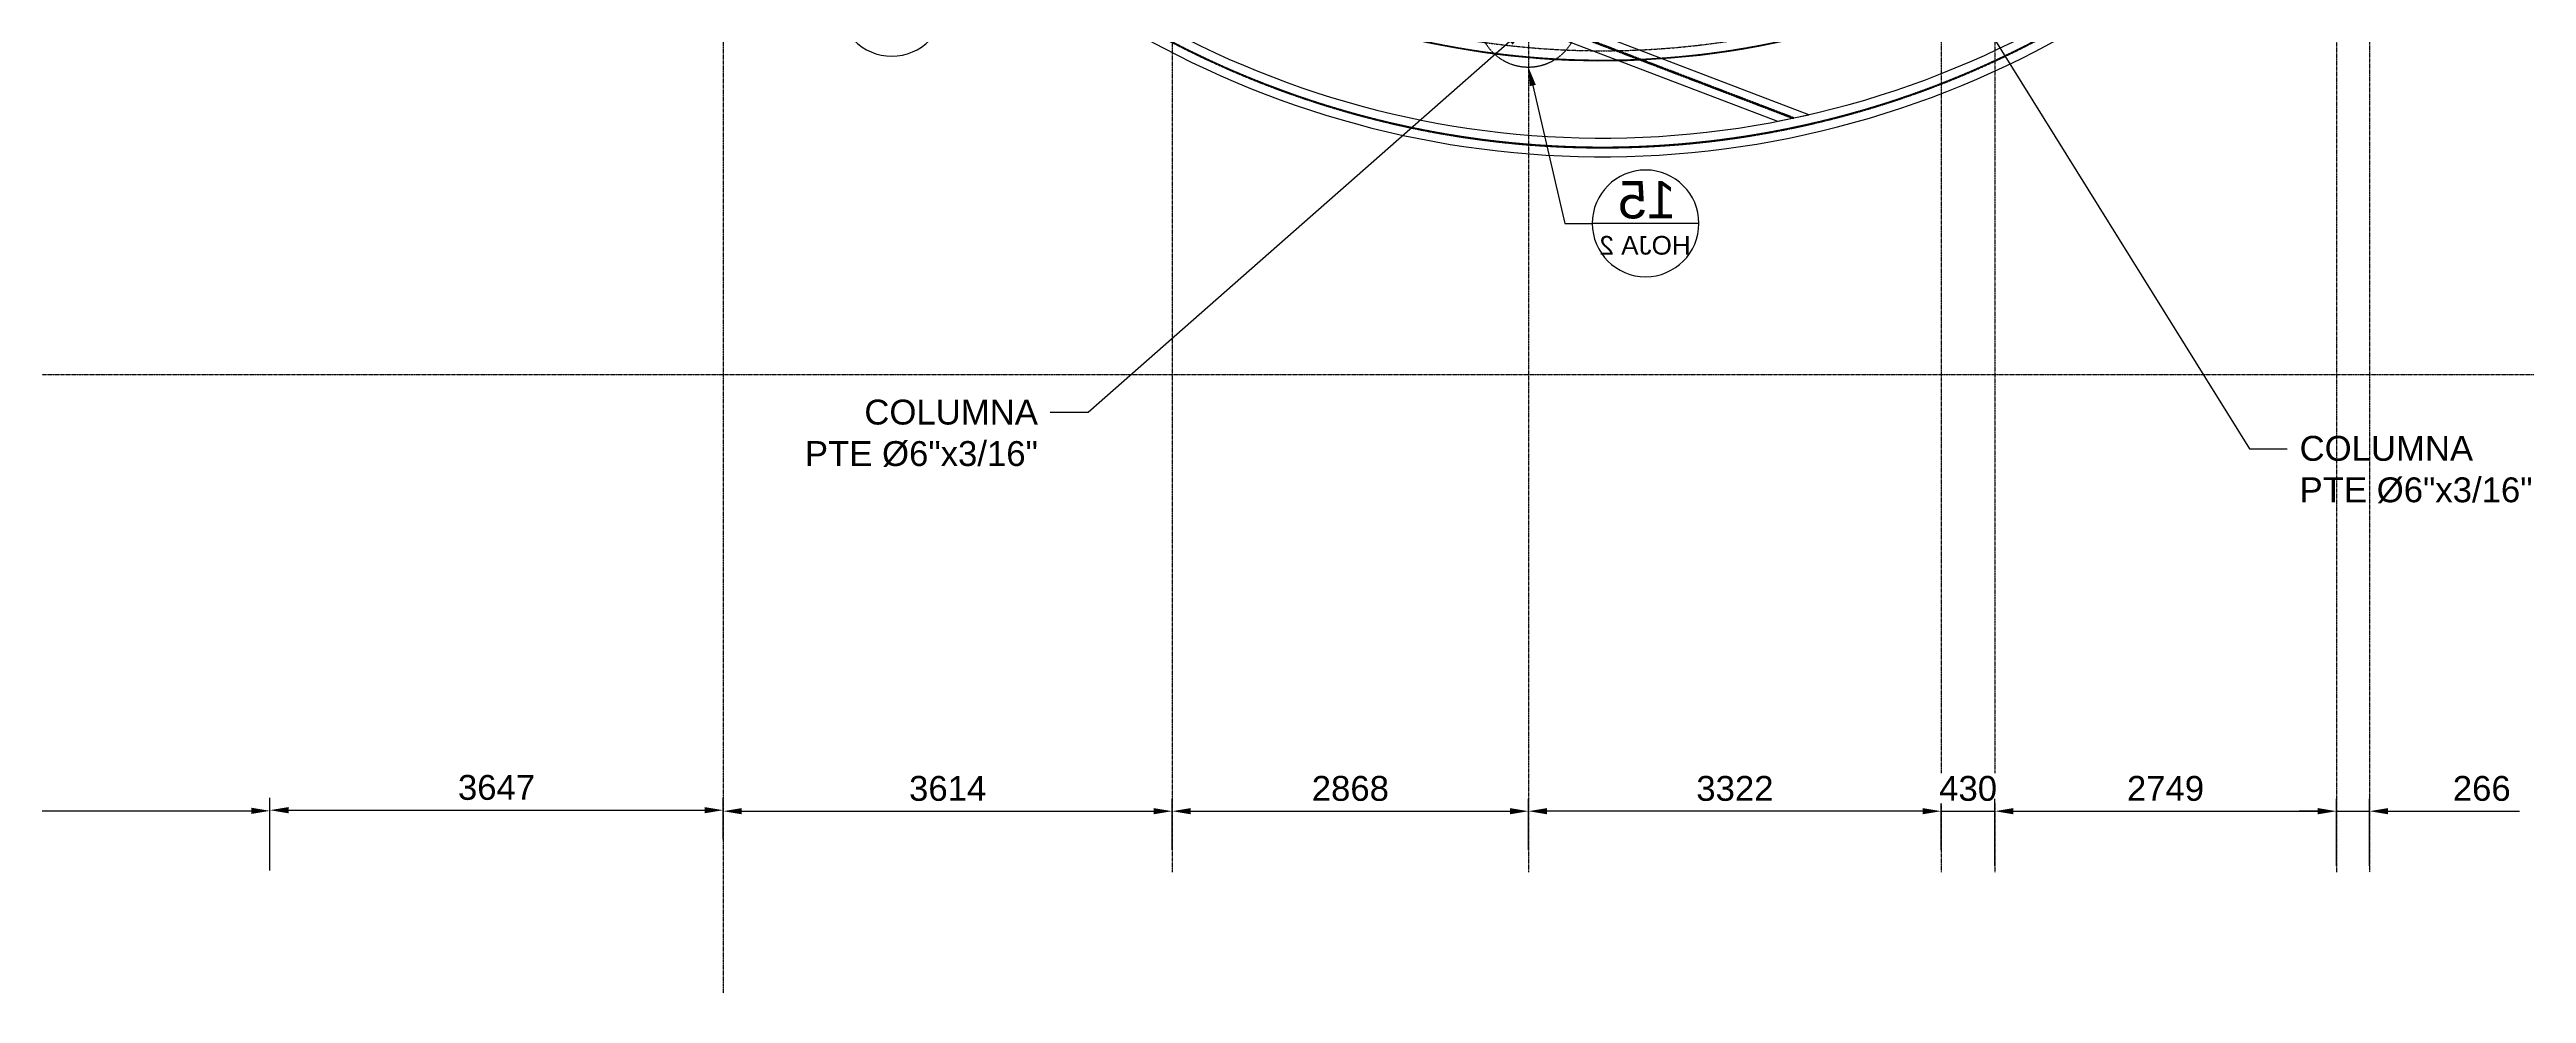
# Model space of a CAD drawing. Header units: millimetres. Extents: x -241278 to 318497, y -110515 to 29234.
# Drawn here: x 36218 to 56154, y -16648 to -9059 of the extents above; entities that cross this region are included whole.
import ezdxf
from ezdxf import colors
from ezdxf.entities.mleader import LeaderData, LeaderLine
from ezdxf.enums import TextEntityAlignment as Align
from ezdxf.math import Vec2, Vec3

# ---------------------------------------------------------------- set-up
doc = ezdxf.new("R2010")
doc.units = ezdxf.units.MM
doc.header["$LTSCALE"] = 0.1
doc.set_wipeout_variables(frame=1)
doc.linetypes.add('CENTERX2', pattern=[101.6, 63.5, -12.7, 12.7, -12.7])
doc.linetypes.add('HIDDENX2', pattern=[19.05, 12.7, -6.35])
for name, color, linetype in [('EE-5', 7, 'Continuous'), ('EE-TEXTO 1', 4, 'Continuous'), ('EE-TEXTO 2', 2, 'Continuous'), ('EE-V ARMADA TIPO 4', 223, 'Continuous'), ('SIM-COTAS', 1, 'Continuous'), ('SIM-EJES', 8, 'CENTERX2'), ('SIM-OCULTOS', 8, 'HIDDENX2'), ('SIM-TUBO 365x160x3-16', 83, 'Continuous'), ('SIM-W16x31', 164, 'Continuous')]:
    doc.layers.add(name, color=color, linetype=linetype)
doc.styles.add('ARIAL EE', font='arial.ttf')
doc.styles.get("Standard").update_dxf_attribs({"font": 'arial.ttf'})
doc.dimstyles.new('EE 1_STANDAR', dxfattribs={"dimtxt": 2, "dimasz": 1.5, "dimexe": 1, "dimexo": 0.5, "dimgap": 0.8, "dimtad": 1, "dimdec": 0, "dimdsep": 46, "dimtxsty": 'Standard', "dimcen": 0.09, "dimclrd": 256, "dimclre": 256, "dimclrt": 2, "dimadec": 0, "dimazin": 0, "dimtfac": 1, "dimtdec": 0, "dimtix": 1, "dimtmove": 0, "dimatfit": 2, "dimfxl": 1, "dimtolj": 1, "dimlwd": -1, "dimlwe": -1, "dimarcsym": 1})

# ---------------------------------------------------------------- blocks, each defined once
blk = doc.blocks.new('*D477')
at = {"layer": 'SIM-COTAS', "transparency": 16777216}
for p, q in [((41640, -15408), (41640, -15083)), ((45254, -15494), (45254, -15083)), ((41790, -15183), (45104, -15183))]:
    blk.add_line(p, q, dxfattribs=at)
for points in [[(41790, -15158), (41790, -15208), (41640, -15183)], [(45104, -15158), (45104, -15208), (45254, -15183)]]:
    blk.add_solid(points, dxfattribs=at)
at = {"layer": 'SIM-COTAS', "color": 2, "transparency": 16777216, "insert": (43447, -15001), "char_height": 200, "attachment_point": 5, "bg_fill": 3, "box_fill_scale": 1.1, "bg_fill_color": 256, "bg_fill_true_color": 13158600, "bg_fill_transparency": 0}
blk.add_mtext('\\A1;3614', dxfattribs=at)
blk = doc.blocks.new('*D476')
at = {"layer": 'SIM-COTAS', "transparency": 16777216}
for p, q in [((45254, -15494), (45254, -15083)), ((48122, -15494), (48122, -15083)), ((45404, -15183), (47972, -15183))]:
    blk.add_line(p, q, dxfattribs=at)
for points in [[(45404, -15158), (45404, -15208), (45254, -15183)], [(47972, -15158), (47972, -15208), (48122, -15183)]]:
    blk.add_solid(points, dxfattribs=at)
at = {"layer": 'SIM-COTAS', "color": 2, "transparency": 16777216, "insert": (46688, -15001), "char_height": 200, "attachment_point": 5, "bg_fill": 3, "box_fill_scale": 1.1, "bg_fill_color": 256, "bg_fill_true_color": 13158600, "bg_fill_transparency": 0}
blk.add_mtext('\\A1;2868', dxfattribs=at)
blk = doc.blocks.new('*D463')
at = {"layer": 'SIM-COTAS', "transparency": 16777216}
for p, q in [((33187, -15517), (33187, -15080)), ((37992, -15659), (37992, -15080)), ((33337, -15180), (37842, -15180))]:
    blk.add_line(p, q, dxfattribs=at)
for points in [[(33337, -15155), (33337, -15205), (33187, -15180)], [(37842, -15155), (37842, -15205), (37992, -15180)]]:
    blk.add_solid(points, dxfattribs=at)
at = {"layer": 'SIM-COTAS', "color": 2, "transparency": 16777216, "insert": (35590, -14998), "char_height": 200, "attachment_point": 5, "bg_fill": 3, "box_fill_scale": 1.1, "bg_fill_color": 256, "bg_fill_true_color": 13158600, "bg_fill_transparency": 0}
blk.add_mtext('\\A1;4806', dxfattribs=at)
blk = doc.blocks.new('*D462')
at = {"layer": 'SIM-COTAS', "transparency": 16777216}
for p, q in [((37992, -15486), (37992, -15075)), ((41640, -15351), (41640, -15075)), ((38142, -15175), (41490, -15175))]:
    blk.add_line(p, q, dxfattribs=at)
for points in [[(38142, -15150), (38142, -15200), (37992, -15175)], [(41490, -15150), (41490, -15200), (41640, -15175)]]:
    blk.add_solid(points, dxfattribs=at)
at = {"layer": 'SIM-COTAS', "color": 2, "transparency": 16777216, "insert": (39816, -14993), "char_height": 200, "attachment_point": 5, "bg_fill": 3, "box_fill_scale": 1.1, "bg_fill_color": 256, "bg_fill_true_color": 13158600, "bg_fill_transparency": 0}
blk.add_mtext('\\A1;3647', dxfattribs=at)
blk = doc.blocks.new('*D461')
at = {"layer": 'SIM-COTAS', "transparency": 16777216}
for p, q in [((48122, -15494), (48122, -15083)), ((51444, -15494), (51444, -15083)), ((51294, -15183), (48272, -15183))]:
    blk.add_line(p, q, dxfattribs=at)
for points in [[(48272, -15158), (48272, -15208), (48122, -15183)], [(51294, -15158), (51294, -15208), (51444, -15183)]]:
    blk.add_solid(points, dxfattribs=at)
at = {"layer": 'SIM-COTAS', "color": 2, "transparency": 16777216, "insert": (49783, -15001), "char_height": 200, "attachment_point": 5, "bg_fill": 3, "box_fill_scale": 1.1, "bg_fill_color": 256, "bg_fill_true_color": 13158600, "bg_fill_transparency": 0}
blk.add_mtext('\\A1;3322', dxfattribs=at)
blk = doc.blocks.new('*D453')
at = {"layer": 'SIM-COTAS', "transparency": 16777216}
for p, q in [((51444, -15494), (51444, -15083)), ((51875, -15623), (51875, -15083)), ((51294, -15183), (51144, -15183)), ((51444, -15183), (51875, -15183)), ((52025, -15183), (52175, -15183))]:
    blk.add_line(p, q, dxfattribs=at)
for points in [[(51294, -15158), (51294, -15208), (51444, -15183)], [(52025, -15158), (52025, -15208), (51875, -15183)]]:
    blk.add_solid(points, dxfattribs=at)
at = {"layer": 'SIM-COTAS', "color": 2, "transparency": 16777216, "insert": (51660, -15001), "char_height": 200, "attachment_point": 5, "bg_fill": 3, "box_fill_scale": 1.1, "bg_fill_color": 256, "bg_fill_true_color": 13158600, "bg_fill_transparency": 0}
blk.add_mtext('\\A1;430', dxfattribs=at)
blk = doc.blocks.new('*D452')
at = {"layer": 'SIM-COTAS', "transparency": 16777216}
for p, q in [((51875, -15623), (51875, -15083)), ((54624, -15623), (54624, -15083)), ((52025, -15183), (54474, -15183))]:
    blk.add_line(p, q, dxfattribs=at)
for points in [[(52025, -15158), (52025, -15208), (51875, -15183)], [(54474, -15158), (54474, -15208), (54624, -15183)]]:
    blk.add_solid(points, dxfattribs=at)
at = {"layer": 'SIM-COTAS', "color": 2, "transparency": 16777216, "insert": (53249, -15001), "char_height": 200, "attachment_point": 5, "bg_fill": 3, "box_fill_scale": 1.1, "bg_fill_color": 256, "bg_fill_true_color": 13158600, "bg_fill_transparency": 0}
blk.add_mtext('\\A1;2749', dxfattribs=at)
blk = doc.blocks.new('*D451')
at = {"layer": 'SIM-COTAS', "transparency": 16777216}
for p, q in [((54624, -15623), (54624, -15083)), ((54890, -15623), (54890, -15083)), ((54474, -15183), (54324, -15183)), ((54624, -15183), (54890, -15183)), ((55040, -15183), (56097, -15183))]:
    blk.add_line(p, q, dxfattribs=at)
for points in [[(54474, -15158), (54474, -15208), (54624, -15183)], [(55040, -15158), (55040, -15208), (54890, -15183)]]:
    blk.add_solid(points, dxfattribs=at)
at = {"layer": 'SIM-COTAS', "color": 2, "transparency": 16777216, "insert": (55794, -15001), "char_height": 200, "attachment_point": 5, "bg_fill": 3, "box_fill_scale": 1.1, "bg_fill_color": 256, "bg_fill_true_color": 13158600, "bg_fill_transparency": 0}
blk.add_mtext('\\A1;266', dxfattribs=at)
blk = doc.blocks.new('ITEM DETALLE')
at = {"color": 7, "transparency": 16777216}
blk.add_wipeout([(0, 4.29), (-0.84, 4.2), (-1.64, 3.96), (-2.38, 3.56), (-3.03, 3.03), (-3.56, 2.38), (-3.96, 1.64), (-4.2, 0.84), (-4.29, 0), (-4.2, -0.84), (-3.96, -1.64), (-3.56, -2.38), (-3.03, -3.03), (-2.38, -3.56), (-1.64, -3.96), (-0.84, -4.2), (0, -4.29), (0.84, -4.2), (1.64, -3.96), (2.38, -3.56), (3.03, -3.03), (3.56, -2.38), (3.96, -1.64), (4.2, -0.84), (4.29, 0), (4.2, 0.84), (3.96, 1.64), (3.56, 2.38), (3.03, 3.03), (2.38, 3.56), (1.64, 3.96), (0.84, 4.2)], dxfattribs=at)
at = {"layer": 'EE-5', "color": 7, "transparency": 16777216}
blk.add_line((-4.29, 0), (4.29, 0), dxfattribs=at)
blk.add_circle((0, 0), 4.29, dxfattribs=at)
at = {"layer": 'EE-TEXTO 1', "color": 4, "transparency": 16777216, "style": 'ARIAL EE'}
blk.add_attdef('X', text='', height=3, dxfattribs=at).set_placement((-0.11, 1.9), align=Align.MIDDLE_CENTER)
at = {"layer": 'EE-TEXTO 2', "color": 2, "transparency": 16777216, "style": 'ARIAL EE'}
blk.add_attdef('###', text='', height=1.5, dxfattribs=at).set_placement((0.04, -1.76), align=Align.MIDDLE_CENTER)
blk = doc.blocks.new('*D598')
at = {"layer": 'SIM-COTAS', "color": 2, "transparency": 16777216, "insert": (19567, 3063), "char_height": 200, "attachment_point": 5, "rotation": 7.6305, "bg_fill": 3, "box_fill_scale": 1.1, "bg_fill_color": 256, "bg_fill_true_color": 13158600, "bg_fill_transparency": 0}
blk.add_mtext('\\A1;60196', dxfattribs=at)

msp = doc.modelspace()

# ---------------------------------------------------------------- linework, layer by layer
at = {"layer": 'EE-V ARMADA TIPO 4'}
for points in [[(16677.9, -5099.8, -0.2674505), (36374.5, -2076.9, -0.1340584), (42866.7, -7159.5, 1.0808368), (53752.2, 3326, -0.2293236), (49975.8, 15343, 0.0581444), (50138.5, 16729.2, 0.226453), (49114.2, 19120.5, 0.4703816), (27317.2, 14940.6, -0.0205989), (26931.7, 14134, -0.1867109), (21213.6, 8833.7, -0.1571955), (9942.6, 8753.9, 0.376399), (-1435.9, 4477.4, 0.0773272), (-2102.8, 2463.2, 0.2449496), (342.7, -4460.4, 0.0392674), (3011.5, -6451.9, 0.1926071), (12722.7, -7509.7, 0.0882016), (15236.2, -6264.1, 0.0216282), (16283.8, -5421.6, -0.0063112)], [(16584.4, -4982.5, -0.2674749), (36430.7, -1937.8, -0.1340318), (42984.8, -7066.9, 1.0810544), (53647.6, 3218.3, -0.2295631), (49828.4, 15371.3, 0.0585487), (49988.5, 16732.3, 0.2265164), (49016.9, 19006.3, 0.4701761), (27452.1, 14874.8, -0.0203758), (27065.4, 14066, -0.186758), (21264.8, 8692.6, -0.1573153), (9893.6, 8612.1, 0.3764892), (-1303, 4407.8, 0.0772108), (-1954.6, 2440.3, 0.2448075), (443.3, -4349.1, 0.0391738), (3086.8, -6322.1, 0.1924791), (12681.5, -7365.5, 0.0881773), (15147.2, -6143.4, 0.0216588), (16186.1, -5307.8, -0.0063301)]]:
    msp.add_lwpolyline(points, format="xyb", close=True, dxfattribs=at)
at = {"layer": 'SIM-EJES'}
for p, q in [((41639.6, 28268.8), (41639.6, -16648.3)), ((51874.7, 2191.1), (51874.7, -15673.1)), ((54890.2, -28.4, 0), (54890.2, -15673.1, 0)), ((54623.9, -5254), (54623.9, -15673.1)), ((45253.9, -6710.1), (45253.9, -15673.1)), ((-10163.9, -11672.6), (63306.1, -11672.6))]:
    msp.add_line(p, q, dxfattribs=at)
msp.add_lwpolyline([(16147.7, -4433.1, -0.267584), (36693, -1286.4, -0.133903), (43535.5, -6632.1, 1.0821476), (53160.5, 2716.8, -0.2306702), (49140.6, 15507.6, 0.0606999), (49288.5, 16749.8, 0.2269407), (48562.4, 18476, 0.4691664), (28081.6, 14569, -0.0193852), (27689.4, 13750.9, -0.1869656), (21503.9, 8036.7, -0.1578567), (9664.1, 7952.7, 0.376927), (-682.9, 4085.2, 0.0765952), (-1262.7, 2335.7, 0.2440715), (913, -3827.7, 0.0387147), (3438.3, -5713.8, 0.1918431), (12489.3, -6690.1, 0.0880519), (14731.9, -5577.6, 0.0218064), (15730.1, -4774.3, -0.0064171)], format="xyb", close=True, dxfattribs=at)
at = {"layer": 'SIM-OCULTOS'}
for points in [[(16633, -5043.5, -0.2674623), (36401.5, -2010.1, -0.1340456), (42923.4, -7115.1, 1.0809406), (53702, 3274.3, -0.2294386), (49905, 15356.6, 0.0583364), (50066.5, 16730.7, 0.2264825), (49067.5, 19065.7, 0.4702834), (27382, 14909, -0.0204913), (26995.9, 14101.4, -0.1867336), (21238.2, 8766, -0.1572532), (9919.1, 8685.8, 0.3764421), (-1372.1, 4444, 0.0772719), (-2031.7, 2452.2, 0.244882), (391, -4407, 0.0392227), (3047.7, -6389.6, 0.192546), (12703, -7440.5, 0.08819), (15193.5, -6206.2, 0.0216428), (16236.9, -5367, -0.0063203)], [(16629.3, -5038.8, -0.2674633), (36403.8, -2004.5, -0.1340446), (42928.2, -7111.4, 1.0809493), (53697.8, 3270, -0.2294482), (49899.1, 15357.7, 0.0583525), (50060.5, 16730.8, 0.2264851), (49063.6, 19061.1, 0.4702752), (27387.4, 14906.4, -0.0204824), (27001.2, 14098.7, -0.1867355), (21240.2, 8760.3, -0.157258), (9917.1, 8680.1, 0.3764457), (-1366.8, 4441.2, 0.0772673), (-2025.7, 2451.3, 0.2448763), (395, -4402.5, 0.0392189), (3050.7, -6384.4, 0.1925409), (12701.3, -7434.7, 0.088189), (15189.9, -6201.3, 0.0216441), (16233, -5362.4, -0.0063211)], [(16194.7, -4491.9, -0.2675726), (36664.8, -1356.2, -0.1339172), (43476.4, -6678.7, 1.0820233), (53212.8, 2771.1, -0.2305518), (49214.5, 15493, 0.0604443), (49363.8, 16748.1, 0.2268816), (48611.3, 18533.2, 0.4692794), (28014, 14602.2, -0.019488), (27622.3, 13785, -0.1869443), (21478.2, 8107.5, -0.1577998), (9688.9, 8023.8, 0.3768785), (-749.6, 4120.1, 0.0766678), (-1337.1, 2347.2, 0.244157), (862.5, -3883.5, 0.038766), (3400.5, -5778.9, 0.1919147), (12510, -6762.4, 0.0880664), (14776.6, -5638.1, 0.0217901), (15779.2, -4831.4, -0.0064079)]]:
    msp.add_lwpolyline(points, format="xyb", close=True, dxfattribs=at)
at = {"layer": 'SIM-OCULTOS', "extrusion": (5.5306e-07, 4.60208e-07, 1), "elevation": 0}
msp.add_lwpolyline([(45358.3, -7737), (45355.8, -7743.5), (50245.7, -9610.2), (50260.3, -9608.3)], close=True, dxfattribs=at)
at = {"layer": 'SIM-OCULTOS'}
msp.add_circle((48120.7, -8801.3, 0), 400.5, dxfattribs=at)
at = {"layer": 'SIM-TUBO 365x160x3-16'}
msp.add_lwpolyline([(16197.6, -4495.6, -0.2675719), (36663, -1360.6, -0.1339181), (43472.6, -6681.6, 1.0820155), (53216.1, 2774.5, -0.2305444), (49219.2, 15492.1, 0.0604284), (49368.5, 16748, 0.226878), (48614.4, 18536.9, 0.4692865), (28009.7, 14604.3, -0.0194945), (27618.1, 13787.2, -0.1869429), (21476.6, 8111.9, -0.1577962), (9690.4, 8028.3, 0.3768755), (-753.8, 4122.3, 0.0766723), (-1341.8, 2347.9, 0.2441624), (859.3, -3887, 0.0387692), (3398.1, -5783, 0.1919192), (12511.3, -6767, 0.0880673), (14779.4, -5642, 0.0217891), (15782.3, -4835, -0.0064073)], format="xyb", close=True, dxfattribs=at)
at = {"layer": 'SIM-W16x31', "extrusion": (5.5306e-07, 4.60208e-07, 1), "elevation": 0}
msp.add_lwpolyline([(45382, -7674.9), (45332.1, -7805.7), (50125.6, -9635.5), (50378.4, -9582.2)], close=True, dxfattribs=at)

# ---------------------------------------------------------------- dimensions: what is measured, and where the dimension line sits
at = {"layer": 'SIM-COTAS'}
dim = msp.add_linear_dim(base=(37992.4, -15180.2), p1=(33186.7, -15566.7), p2=(37992.4, -15709.2), dimstyle='EE 1_STANDAR', override={"dimfxl": 0.0015, "dimtfill": 1}, dxfattribs=at)
dim.commit()
dim.dimension.update_dxf_attribs({"geometry": '*D463', "text_midpoint": (35589.5, -14998)})

# ---------------------------------------------------------------- leaders
ml = msp.add_multileader_block('Standard', dxfattribs=at)
ml.set_content('ITEM DETALLE', color=256, scale=-100)
ml.set_attribute('X', '12', width=0)
ml.set_attribute('###', 'HOJA 2', width=0)
ml.set_leader_properties(color=256)
ml.build(insert=Vec2(0, 0))
ml.multileader.update_dxf_attribs({"arrow_head_size": 150, "scale": 100})
ctx = ml.context
ctx.base_point, ctx.scale, ctx.char_height, ctx.arrow_head_size, ctx.landing_gap_size, ctx.plane_origin = Vec3(42568.8, -8682.6, 0.3), 100, 400, 150, 200, Vec3(46512.1, -7047.1, 0.3)
ctx.text_align_type = 2
notes = []
notes.append((ctx, [(0, (1, 1, 0), (43646.6, -8682.6, 0.3), (-1, 0), 220.7, [(0, [(44101.2, -8266.2, 0.3)], 0, [])])]))
ctx.block.insert, ctx.block.scale = Vec3(42997.3, -8682.6, 0.3), Vec3(-100, 100, 100)
at = {"layer": 'SIM-COTAS', "linetype": 'Continuous'}
ml = msp.add_multileader_mtext('Standard', dxfattribs=at)
ml.set_content('\\A1;{\\C2;COLUMNA\\PPTE Ø6"x3/16"}', color=256)
ml.set_leader_properties()
ml.build(insert=Vec2(0, 0))
ml.multileader.update_dxf_attribs({"dogleg_length": 0.0025, "arrow_head_size": 200, "scale": 100})
ctx = ml.context
ctx.base_point, ctx.scale, ctx.char_height, ctx.arrow_head_size, ctx.landing_gap_size, ctx.plane_origin = Vec3(54227.8, -12269.3), 100, 200, 200, 100, Vec3(34382.2, -4210.4)
notes.append((ctx, [(0, (1, 1, 0), (53924.2, -12269.3), (1, 0), 303.7, [(0, [(51444.3, -8288.3)], 0, [])])]))
ctx.mtext.insert, ctx.mtext.width, ctx.mtext.defined_height, ctx.mtext.flow_direction = Vec3(54327.8, -12165.3), 1936.701, 822.2, 5
ml = msp.add_multileader_mtext('Standard', dxfattribs=at)
ml.set_content('\\A1;{\\C2;COLUMNA\\PPTE Ø6"x3/16"}', color=256)
ml.set_leader_properties()
ml.build(insert=Vec2(0, 0))
ml.multileader.update_dxf_attribs({"dogleg_length": 0.0025, "arrow_head_size": 200, "scale": 100})
ctx = ml.context
ctx.base_point, ctx.scale, ctx.char_height, ctx.arrow_head_size, ctx.landing_gap_size, ctx.plane_origin = Vec3(42232.3, -11977.7), 100, 200, 200, 100, Vec3(20125.6, -6132.2)
ctx.text_align_type = 2
notes.append((ctx, [(1, (1, 1, 0), (44576.9, -11977.7), (-1, 0), 303.7, [(0, [(48122.2, -8862)], 0, [])])]))
ctx.mtext.insert, ctx.mtext.width, ctx.mtext.defined_height, ctx.mtext.alignment, ctx.mtext.flow_direction = Vec3(44173.3, -11873.7), 2060.123, 822.2, 3, 5
at = {"layer": 'SIM-COTAS'}
ml = msp.add_multileader_block('Standard', dxfattribs=at)
ml.set_content('ITEM DETALLE', color=256, scale=-100)
ml.set_attribute('X', '15', width=0)
ml.set_attribute('###', 'HOJA 2', width=0)
ml.set_leader_properties(color=256)
ml.build(insert=Vec2(0, 0))
ml.multileader.update_dxf_attribs({"arrow_head_size": 150, "scale": 100})
ctx = ml.context
ctx.base_point, ctx.scale, ctx.char_height, ctx.arrow_head_size, ctx.landing_gap_size, ctx.plane_origin = Vec3(48635.4, -10456.4, 0), 100, 400, 150, 200, Vec3(53691.2, -10643.5, 0)
ctx.text_align_type = 2
notes.append((ctx, [(1, (1, 1, 0), (48414.7, -10456.4, 0), (1, 0), 220.7, [(0, [(48122.2, -9201.3, 0)], 0, [])])]))
ctx.block.insert, ctx.block.scale = Vec3(49064, -10456.4, 0), Vec3(-100, 100, 100)
for ctx, leaders in notes:
    for number, flags, end, landing, length, lines in leaders:
        leader = LeaderData()
        leader.index, (leader.has_last_leader_line, leader.has_dogleg_vector, leader.attachment_direction) = number, flags
        leader.last_leader_point, leader.dogleg_vector, leader.dogleg_length = Vec3(end), Vec3(landing), length
        for number, points, colour, breaks in lines:
            line = LeaderLine()
            line.index, line.vertices, line.color, line.breaks = number, Vec3.list(points), colors.encode_raw_color(colour), breaks
            leader.lines.append(line)
        ctx.leaders.append(leader)

# ---------------------------------------------------------------- next in the draw order: dimensions: what is measured, and where the dimension line sits
dim = msp.add_linear_dim(base=(45253.9, -15183.5), p1=(41639.6, -15457.7), p2=(45253.9, -15544.1), dimstyle='EE 1_STANDAR', override={"dimfxl": 0.0015, "dimtfill": 1}, dxfattribs=at)
dim.commit()
dim.dimension.update_dxf_attribs({"geometry": '*D477', "text_midpoint": (43446.7, -15001.3)})

# ---------------------------------------------------------------- next in the draw order: dimensions: what is measured, and where the dimension line sits
for base, p1, p2, picture, middle in [((41639.6, -15175), (37992.4, -15535.6), (41639.6, -15400.5), '*D462', (39816, -14992.8)), ((48122.2, -15183.5), (45253.9, -15544.1), (48122.2, -15544.1, 0), '*D476', (46688, -15001.3))]:
    dim = msp.add_linear_dim(base=base, p1=p1, p2=p2, dimstyle='EE 1_STANDAR', override={"dimfxl": 0.0015, "dimtfill": 1}, dxfattribs=at)
    dim.commit()
    dim.dimension.update_dxf_attribs({"geometry": picture, "text_midpoint": middle})

# ---------------------------------------------------------------- next in the draw order: dimensions: what is measured, and where the dimension line sits
dim = msp.add_linear_dim(base=(48122.2, -15183.5), p1=(51444.3, -15544.1, 0), p2=(48122.2, -15544.1, 0), angle=180, dimstyle='EE 1_STANDAR', override={"dimfxl": 0.0015, "dimtfill": 1}, dxfattribs=at)
dim.commit()
dim.dimension.update_dxf_attribs({"geometry": '*D461', "text_midpoint": (49783.3, -15001.3)})

# ---------------------------------------------------------------- next in the draw order: linework, layer by layer
at = {"layer": 'SIM-EJES'}
for p, q in [((51444.3, -8212.1, 0), (51444.3, -15673.1)), ((48122.2, -8795.8, 0), (48122.2, -15673.1))]:
    msp.add_line(p, q, dxfattribs=at)

# ---------------------------------------------------------------- next in the draw order: dimensions: what is measured, and where the dimension line sits
at = {"layer": 'SIM-COTAS'}
dim = msp.add_linear_dim(base=(51874.7, -15183.5), p1=(51444.3, -15544.1, 0), p2=(51874.7, -15673.1), angle=180, dimstyle='EE 1_STANDAR', override={"dimfxl": 0.0015, "dimtfill": 1}, dxfattribs=at)
dim.commit()
dim.dimension.update_dxf_attribs({"geometry": '*D453', "text_midpoint": (51659.5, -15183.5), "dimtype": 160})

# ---------------------------------------------------------------- next in the draw order: dimensions: what is measured, and where the dimension line sits
for base, p1, p2, angle, override, picture, middle in [((-10240.5, -1114), (51444.3, -8212.1, 0), (-5861.1, -33802.6), 7.63055, {"dimse1": 1, "dimse2": 1, "dimsd1": 1, "dimsd2": 1, "dimfxl": 0.0015, "dimtfill": 1}, '*D598', (19566.9, 3063)), ((54623.9, -15183.5), (51874.7, -15673.1), (54623.9, -15673.1), 180, {"dimfxl": 0.0015, "dimtfill": 1}, '*D452', (53249.3, -15001.3))]:
    dim = msp.add_linear_dim(base=base, p1=p1, p2=p2, angle=angle, dimstyle='EE 1_STANDAR', override=override, dxfattribs=at)
    dim.commit()
    dim.dimension.update_dxf_attribs({"geometry": picture, "text_midpoint": middle})

# ---------------------------------------------------------------- next in the draw order: dimensions: what is measured, and where the dimension line sits
dim = msp.add_linear_dim(base=(54890.2, -15183.5), p1=(54623.9, -15673.1), p2=(54890.2, -15673.1, 0), angle=180, dimstyle='EE 1_STANDAR', override={"dimfxl": 0.0015, "dimtfill": 1}, dxfattribs=at)
dim.commit()
dim.dimension.update_dxf_attribs({"geometry": '*D451', "text_midpoint": (55794, -15183.5), "dimtype": 160})

doc.saveas('drawing.dxf')
